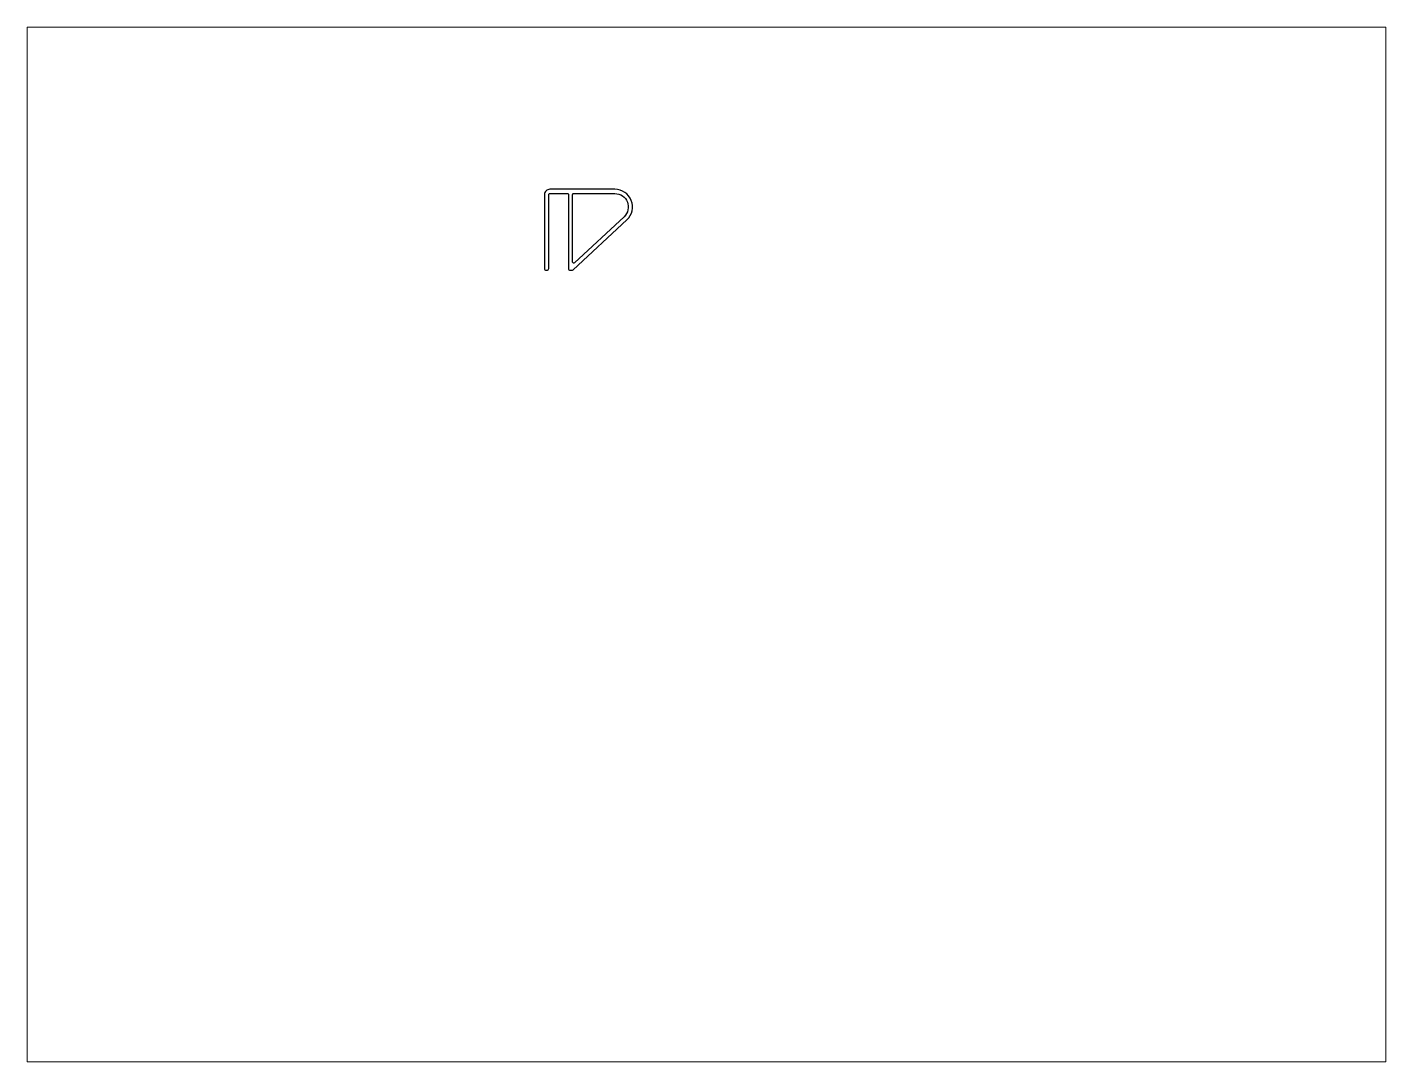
# Paper-space layout 'Layout1' of a CAD drawing. Extents: x 27 to 240, y 20 to 183.
# The model-space entities are those that its viewports show. They can reach past a viewport. Long polylines and large blocks are cut down to what shows.
import ezdxf

# ---------------------------------------------------------------- set-up
doc = ezdxf.new("R2010")
doc.units = 0
doc.header["$LTSCALE"] = 15
doc.layers.get('0').update_dxf_attribs({"linetype": 'CONTINUOUS'})

msp = doc.modelspace()

# ---------------------------------------------------------------- linework, layer by layer
at = {"color": 0, "linetype": 'CONTINUOUS', "ltscale": 0.05}
for points in [[(167.92, 222.53, 0.681217), (164.51, 231.19), (146.01, 231.19, 0.414214), (144.51, 229.69), (144.51, 208.69, 0.414214), (145.01, 208.19), (145.21, 208.19, 0.414214), (145.71, 208.69), (145.71, 229.69, -0.414214), (146.01, 229.99), (151.01, 229.99, -0.414214), (151.31, 229.69), (151.31, 208.69, 0.414214), (151.81, 208.19), (152.32, 208.19, 0.189615), (152.66, 208.32)], [(167.1, 223.41), (153.02, 210.3, -0.655296), (152.51, 210.52), (152.51, 229.69, -0.414214), (152.81, 229.99), (164.51, 229.99, -0.681217)]]:
    msp.add_lwpolyline(points, format="xyb", close=True, dxfattribs=at)

psp = doc.layouts.get("Layout1")

# ---------------------------------------------------------------- viewports
at = {"layer": '0', "color": 0, "linetype": 'BYBLOCK', "ltscale": 0.05}
psp.add_viewport(center=(133.35, 101.6), size=(213.36, 162.56), view_center_point=(190.51, 130.3), view_height=293.8955, dxfattribs=at)

doc.saveas('drawing.dxf')
